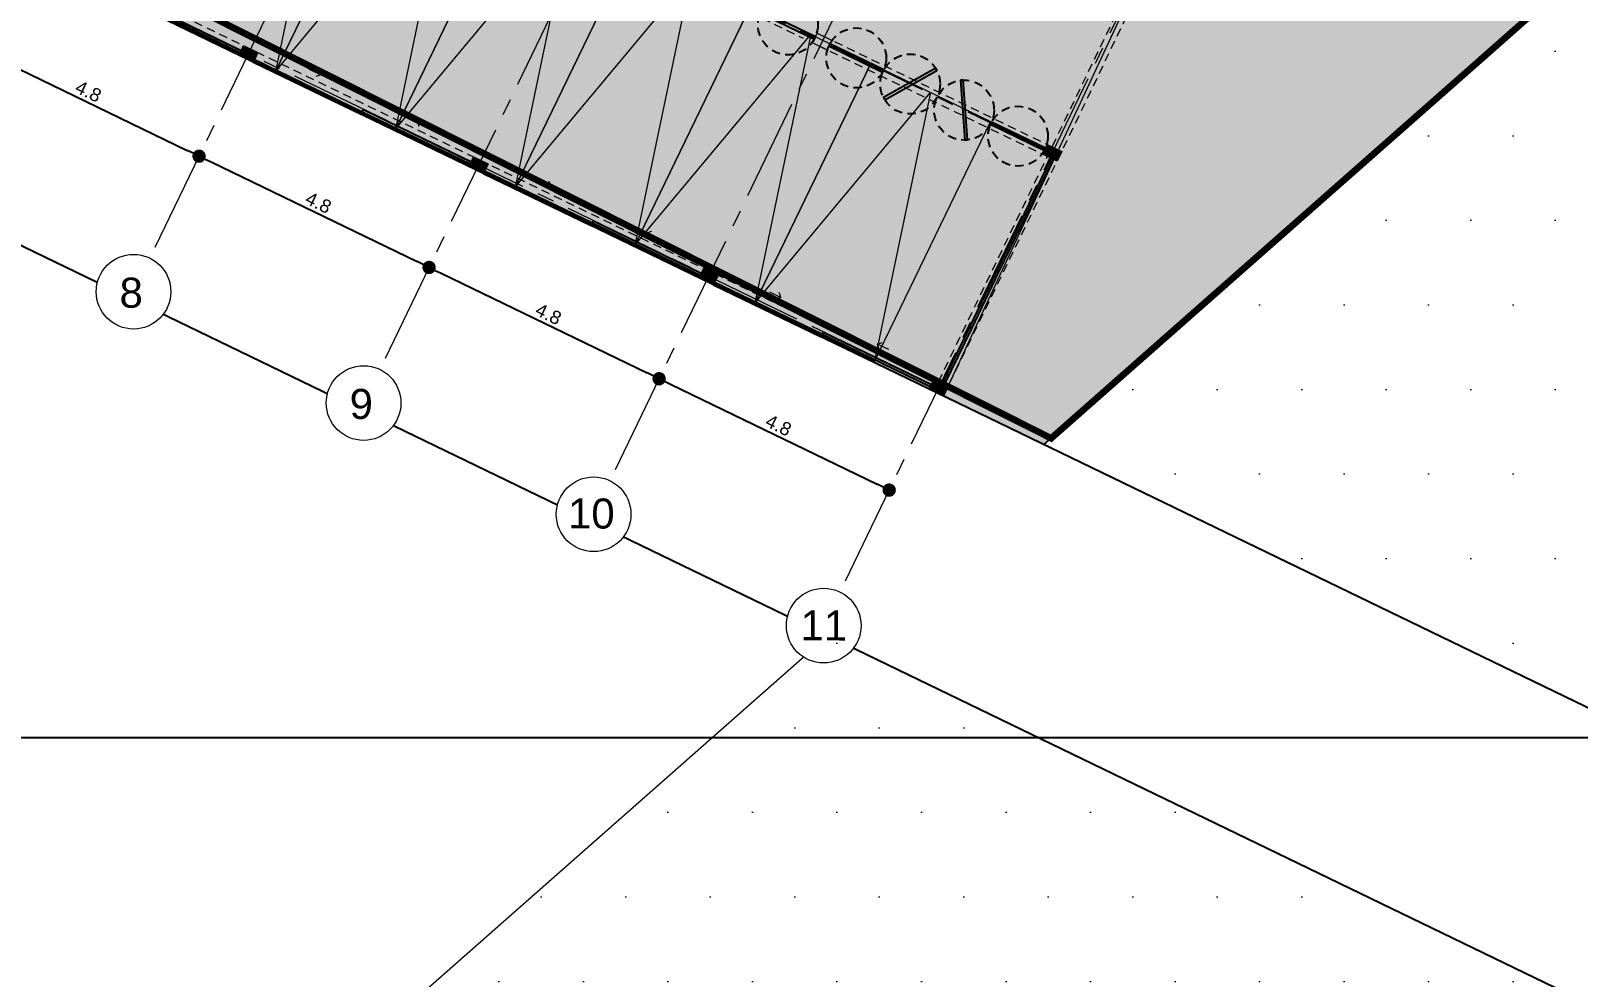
# Model space of a CAD drawing. Header units: metres. Extents: x -466 to 1322, y -1072 to 50.
# Drawn here: x 31.69 to 60.75, y -228.35 to -210.59 of the extents above; entities that cross this region are included whole.
import ezdxf

# ---------------------------------------------------------------- set-up
doc = ezdxf.new("R2010")
doc.units = ezdxf.units.M
doc.set_wipeout_variables(frame=1)
for name, pattern in [('B1 P BAJA$0$HIDDEN', [9.525, 6.35, -3.175]), ('CENTER2', [28.575, 19.05, -3.175, 3.175, -3.175]), ('Hidden 1_16_', [0.002381, 0.001587, -0.00079375]), ('OCULTA2', [0.3, 0.2, -0.1])]:
    doc.linetypes.add(name, pattern=pattern)
for name, color, linetype, lineweight in [('A - Hatch muros', 4, 'Continuous', 0), ('A - PISO', 1, 'Continuous', 0), ('A - PROY', 250, 'B1 P BAJA$0$HIDDEN', 0), ('A - TXT 100 -1', 2, 'Continuous', 0), ('A-COTAS', 41, 'Continuous', 0), ('A-EJES', 61, 'CENTER2', 0), ('A-MURO INT', 4, 'Continuous', 0), ('SITE-RIO', 141, 'Continuous', 0)]:
    doc.layers.add(name, color=color, linetype=linetype, lineweight=lineweight)
for name, color, linetype in [('A-PUERTA', 2, 'Continuous'), ('AKU_Poligono', 1, 'Continuous'), ('Poligono Fisico', 3, 'Continuous')]:
    doc.layers.add(name, color=color, linetype=linetype)
for name, color, linetype, lineweight, true_color in [('Hatch escaleras', 7, 'Continuous', 0, 0x78372d), ('Hatch Exterior', 7, 'Continuous', 0, 0xa99b89), ('Hatch Interior', 7, 'Continuous', 0, 0xaf6350), ('Hatch jardín', 7, 'Continuous', 0, 0x6c9a77)]:
    doc.layers.add(name, color=color, linetype=linetype, lineweight=lineweight, true_color=true_color)
doc.styles.get("Standard").update_dxf_attribs({"font": 'arial.ttf'})
doc.styles.add('Style-Arial', font='arial.ttf')
doc.dimstyles.new('ISO-25', dxfattribs={"dimscale": 0.1, "dimtxt": 2.5, "dimasz": 2.5, "dimexe": 1.25, "dimexo": 0.625, "dimtad": 1, "dimdsep": 46, "dimtxsty": 'Standard', "dimblk": 'DOT', "dimcen": 2.5, "dimadec": 0, "dimazin": 0, "dimtfac": 1, "dimtmove": 0, "dimatfit": 3, "dimfxl": 1, "dimarcsym": 0})
pattern_1 = [(0, (0, 258.928), (0.79375, 1.5875), [0, -1.5875])]

# ---------------------------------------------------------------- blocks, each defined once
blk = doc.blocks.new('_Dot')
at = {"color": 0, "linetype": 'ByBlock', "lineweight": -2}
blk.add_line((-0.5, 0), (-1, 0), dxfattribs=at)
at = {"color": 0, "linetype": 'ByBlock', "const_width": 0.5}
blk.add_lwpolyline([(-0.25, 0, 1), (0.25, 0, 1)], format="xyb", close=True, dxfattribs=at)
blk = doc.blocks.new('*D123')
at = {"layer": 'A-COTAS', "color": 0, "lineweight": -2, "transparency": 16777216}
for p, q in [((30.554, -210.797), (30.581, -210.741)), ((30.752, -210.962), (34.623, -212.834)), ((34.823, -212.995), (34.794, -213.055))]:
    blk.add_line(p, q, dxfattribs=at)
at = {"layer": 'Defpoints', "color": 0, "transparency": 16777216}
for p in [(30.527, -210.854), (34.849, -212.943), (34.85, -212.939)]:
    blk.add_point(p, dxfattribs=at)
at = {"layer": 'A-COTAS', "color": 0, "lineweight": -2, "transparency": 16777216, "xscale": 0.25, "yscale": 0.25, "zscale": 0.25}
for p, rotation in [((30.527, -210.854), 154.1983439835458), ((34.849, -212.943), 334.1983439835457)]:
    blk.add_blockref('_Dot', p, dxfattribs=dict(at, rotation=rotation))
at = {"layer": 'A-COTAS', "color": 0, "transparency": 16777216, "insert": (32.771, -211.727), "char_height": 0.25, "attachment_point": 5, "rotation": 334.1983}
blk.add_mtext('4.8', dxfattribs=at)
blk = doc.blocks.new('*D124')
at = {"layer": 'A-COTAS', "color": 0, "lineweight": -2, "transparency": 16777216}
for p, q in [((34.823, -212.995), (34.794, -213.055)), ((35.074, -213.052), (38.945, -214.923)), ((39.143, -215.088), (39.116, -215.145))]:
    blk.add_line(p, q, dxfattribs=at)
at = {"layer": 'Defpoints', "color": 0, "transparency": 16777216}
for p in [(34.85, -212.939), (39.17, -215.032), (39.17, -215.032)]:
    blk.add_point(p, dxfattribs=at)
at = {"layer": 'A-COTAS', "color": 0, "lineweight": -2, "transparency": 16777216, "xscale": 0.25, "yscale": 0.25, "zscale": 0.25}
for p, rotation in [((34.849, -212.943), 154.1983439835458), ((39.17, -215.032), 334.1983439835457)]:
    blk.add_blockref('_Dot', p, dxfattribs=dict(at, rotation=rotation))
at = {"layer": 'A-COTAS', "color": 0, "transparency": 16777216, "insert": (37.092, -213.816), "char_height": 0.25, "attachment_point": 5, "rotation": 334.1983}
blk.add_mtext('4.8', dxfattribs=at)
blk = doc.blocks.new('*D114')
at = {"layer": 'A-COTAS', "color": 0, "lineweight": -2, "transparency": 16777216}
for p, q in [((39.197, -214.976), (39.224, -214.92)), ((39.395, -215.141), (43.266, -217.013)), ((43.519, -217.065), (43.546, -217.009))]:
    blk.add_line(p, q, dxfattribs=at)
at = {"layer": 'Defpoints', "color": 0, "transparency": 16777216}
for p in [(39.17, -215.032), (43.491, -217.121), (43.491, -217.121)]:
    blk.add_point(p, dxfattribs=at)
at = {"layer": 'A-COTAS', "color": 0, "lineweight": -2, "transparency": 16777216, "xscale": 0.25, "yscale": 0.25, "zscale": 0.25}
for p, rotation in [((39.17, -215.032), 154.1983439835458), ((43.491, -217.121), 334.1983439835457)]:
    blk.add_blockref('_Dot', p, dxfattribs=dict(at, rotation=rotation))
at = {"layer": 'A-COTAS', "color": 0, "transparency": 16777216, "insert": (41.413, -215.906), "char_height": 0.25, "attachment_point": 5, "rotation": 334.1983}
blk.add_mtext('4.8', dxfattribs=at)
blk = doc.blocks.new('*D125')
at = {"layer": 'A-COTAS', "color": 0, "lineweight": -2, "transparency": 16777216}
for p, q in [((43.464, -217.178), (43.437, -217.234)), ((43.717, -217.23), (47.588, -219.102)), ((47.788, -219.263), (47.759, -219.323))]:
    blk.add_line(p, q, dxfattribs=at)
at = {"layer": 'Defpoints', "color": 0, "transparency": 16777216}
for p in [(43.491, -217.121), (47.813, -219.211), (47.815, -219.207)]:
    blk.add_point(p, dxfattribs=at)
at = {"layer": 'A-COTAS', "color": 0, "lineweight": -2, "transparency": 16777216, "xscale": 0.25, "yscale": 0.25, "zscale": 0.25}
for p, rotation in [((43.491, -217.121), 154.1983439835458), ((47.813, -219.211), 334.1983439835457)]:
    blk.add_blockref('_Dot', p, dxfattribs=dict(at, rotation=rotation))
at = {"layer": 'A-COTAS', "color": 0, "transparency": 16777216, "insert": (45.735, -217.995), "char_height": 0.25, "attachment_point": 5, "rotation": 334.1983}
blk.add_mtext('4.8', dxfattribs=at)

msp = doc.modelspace()

# ---------------------------------------------------------------- hatches: boundary and pattern name
at = {"layer": 'A - Hatch muros', "transparency": 33554687}
h = msp.add_hatch(color=256, dxfattribs=at)
h.dxf.hatch_style = 1
h.paths.add_polyline_path([(50.783, -212.723), (51.053, -212.854), (50.966, -213.034), (50.696, -212.903)])
h = msp.add_hatch(color=256, dxfattribs=at)
h.dxf.hatch_style = 1
h.paths.add_polyline_path([(48.65, -217.134), (48.92, -217.265), (48.833, -217.445), (48.563, -217.314)])
at = {"layer": 'A-MURO INT', "transparency": 33554687}
h = msp.add_hatch(color=256, dxfattribs=at)
h.dxf.hatch_style = 1
h.paths.add_polyline_path([(46.564, -210.767), (46.509, -210.879), (46.644, -210.944), (46.678, -210.875), (46.678, -210.875), (46.699, -210.832)])
h.paths.add_polyline_path([(46.596, -210.699), (46.564, -210.767), (46.699, -210.832), (46.731, -210.764)])
h.paths.add_polyline_path([(46.461, -210.634), (46.429, -210.701), (46.564, -210.767), (46.596, -210.699)])
h.paths.add_polyline_path([(46.429, -210.701), (46.374, -210.814), (46.509, -210.879), (46.564, -210.767)])
h.paths.add_polyline_path([(42.377, -208.742), (42.242, -208.677), (42.188, -208.79), (42.323, -208.855), (42.356, -208.786), (42.356, -208.786)])
h.paths.add_polyline_path([(42.41, -208.675), (42.275, -208.61), (42.242, -208.677), (42.377, -208.743)])
h.paths.add_polyline_path([(42.275, -208.61), (42.14, -208.544), (42.107, -208.612), (42.242, -208.677)])
h.paths.add_polyline_path([(42.242, -208.677), (42.107, -208.612), (42.053, -208.725), (42.188, -208.79)])
h.paths.add_polyline_path([(37.953, -206.521), (37.818, -206.455), (37.786, -206.523), (37.921, -206.588)])
h.paths.add_polyline_path([(37.921, -206.588), (37.786, -206.523), (37.731, -206.635), (37.866, -206.701)])
h.paths.add_polyline_path([(37.921, -206.588), (37.866, -206.701), (38.001, -206.766), (38.035, -206.697), (38.035, -206.697), (38.056, -206.653)])
h.paths.add_polyline_path([(38.088, -206.586), (37.953, -206.521), (37.921, -206.588), (38.056, -206.653)])
h.paths.add_polyline_path([(33.497, -204.366), (33.464, -204.434), (33.599, -204.499), (33.632, -204.431)])
h.paths.add_polyline_path([(33.599, -204.499), (33.464, -204.434), (33.41, -204.546), (33.545, -204.611)])
h.paths.add_polyline_path([(33.734, -204.564), (33.599, -204.499), (33.545, -204.611), (33.68, -204.677), (33.713, -204.608), (33.713, -204.608)])
h.paths.add_polyline_path([(33.632, -204.431), (33.599, -204.499), (33.734, -204.564), (33.767, -204.497)])
h.paths.add_polyline_path([(29.446, -202.407), (29.401, -202.386), (29.313, -202.566), (29.358, -202.587), (29.392, -202.518), (29.392, -202.518), (29.413, -202.475)])
h.paths.add_polyline_path([(29.401, -202.386), (29.311, -202.342), (29.223, -202.522), (29.313, -202.566)])
h.paths.add_polyline_path([(29.311, -202.342), (29.175, -202.277), (29.088, -202.457), (29.133, -202.479), (29.223, -202.522)])
h.paths.add_polyline_path([(29.223, -202.522), (29.133, -202.479), (27.001, -206.89), (27.091, -206.934)])
h.paths.add_polyline_path([(29.313, -202.566), (29.223, -202.522), (27.091, -206.934), (27.226, -206.999), (27.313, -206.819), (27.268, -206.797)])
h.paths.add_polyline_path([(29.175, -202.277), (24.899, -200.209), (22.679, -204.801), (22.859, -204.888), (24.992, -200.476), (29.088, -202.457)])
h.paths.add_polyline_path([(27.088, -206.71), (27.043, -206.688), (26.956, -206.868), (27.001, -206.89)])
h.paths.add_polyline_path([(22.766, -204.621), (22.721, -204.599), (22.634, -204.779), (22.679, -204.801)])
h.paths.add_polyline_path([(22.991, -204.73), (22.946, -204.708), (22.859, -204.888), (22.904, -204.91)])
h = msp.add_hatch(color=256, dxfattribs=at)
h.dxf.hatch_style = 1
h.paths.add_polyline_path([(35.686, -210.867), (35.609, -211.024), (35.88, -211.155), (35.956, -210.997)])
h.paths.add_polyline_path([(35.609, -211.024), (35.599, -211.047), (35.869, -211.177), (35.88, -211.155)])
h = msp.add_hatch(color=256, dxfattribs=at)
h.dxf.hatch_style = 1
h.paths.add_polyline_path([(40.007, -212.956), (39.931, -213.114), (40.201, -213.244), (40.277, -213.087)])
h.paths.add_polyline_path([(39.931, -213.114), (39.92, -213.136), (40.19, -213.267), (40.201, -213.244)])
h = msp.add_hatch(color=256, dxfattribs=at)
h.dxf.hatch_style = 1
h.paths.add_polyline_path([(44.329, -215.045), (44.252, -215.203), (44.522, -215.333), (44.599, -215.176)])
h.paths.add_polyline_path([(44.252, -215.203), (44.242, -215.225), (44.512, -215.356), (44.522, -215.333)])
at = {"layer": 'Hatch Exterior', "transparency": 33554687}
h = msp.add_hatch(color=256, dxfattribs=at)
h.dxf.hatch_style = 1
h.paths.add_polyline_path([(9.712, -198.532), (27.181, -206.977), (29.401, -202.386), (51.053, -212.854), (52.925, -208.982), (26.328, -196.124), (45.643, -181.728), (47.493, -186.155), (48.758, -189.189), (52.21, -197.455), (57.239, -199.368), (59.568, -194.48), (53.769, -196.783), (53.69, -196.749), (51.89, -192.149), (57.722, -189.833), (59.568, -194.48), (60.683, -192.14), (50.464, -166.41), (48.887, -167.586), (57.007, -188.031), (51.152, -190.357), (45.606, -176.392), (17.738, -197.164), (15.527, -194.197)])
h.paths.add_polyline_path([(14.62, -194.874), (9.712, -198.532), (9.915, -198.63), (14.739, -195.034)])
h.paths.add_polyline_path([(22.859, -204.888), (24.992, -200.476), (29.133, -202.479), (27.001, -206.89), (26.96, -206.86), (27.043, -206.688), (27.268, -206.797), (29.401, -202.386), (24.899, -200.209), (22.679, -204.801)], flags=17)
edge = h.paths.add_edge_path(flags=16)
edge.add_arc((19.72, -199.99), 0.7, 36.6996, 118.5178, ccw=False)
edge.add_line((20.281, -199.571), (21.644, -198.555))
edge.add_arc((19.72, -199.99), 2.4, -235.6793, 36.6996, ccw=False)
edge.add_line((18.367, -198.008), (19.386, -199.375))
at = {"layer": 'Hatch Interior', "transparency": 33554687}
h = msp.add_hatch(color=256, dxfattribs=at)
h.dxf.hatch_style = 1
h.paths.add_polyline_path([(8.291, -197.845), (48.887, -167.586), (57.007, -188.031), (51.152, -190.357), (45.606, -176.392), (17.738, -197.164), (15.527, -194.197), (9.712, -198.532)])
h.paths.add_polyline_path([(29.401, -202.386), (27.181, -206.977), (48.833, -217.445), (51.053, -212.854)])
h.paths.add_polyline_path([(51.89, -192.149), (57.711, -189.837), (59.568, -194.48), (53.769, -196.783), (53.69, -196.749)])
h.paths.add_polyline_path([(18.147, -194.365), (16.543, -195.56), (15.527, -194.197), (15.367, -194.317), (17.458, -197.123), (13.264, -200.249), (13.467, -200.347), (17.738, -197.164), (16.662, -195.721), (18.266, -194.525), (19.342, -195.969), (21.466, -194.385), (21.347, -194.225), (19.222, -195.808), (17.25, -193.162), (20.177, -190.981), (22.268, -193.787), (22.348, -193.728), (20.257, -190.921), (23.103, -188.8), (25.075, -191.446), (23.032, -192.972), (23.152, -193.132), (29.323, -188.529), (29.203, -188.369), (25.236, -191.326), (23.144, -188.52), (17.131, -193.002)])
h.paths.add_polyline_path([(46.605, -178.891), (51.655, -175.126), (51.732, -175.318), (46.847, -178.959), (48.165, -182.29), (53.648, -180.112), (53.722, -180.298), (48.239, -182.476), (51.271, -190.094), (56.754, -187.917), (56.563, -187.455), (56.749, -187.381), (57.007, -188.031), (51.152, -190.357), (43.733, -171.677), (28.482, -183.044), (27.959, -183.434), (8.494, -197.943), (8.291, -197.845), (48.887, -167.586), (49.155, -168.261), (48.969, -168.335), (48.797, -167.902), (43.899, -171.553), (45.609, -176.39)], flags=16)
h.paths.add_polyline_path([(53.69, -196.749), (53.769, -196.783), (59.568, -194.48), (58.53, -191.869), (55.557, -193.05), (55.631, -193.235), (58.605, -192.054), (59.494, -194.294), (55.66, -195.816), (55.521, -195.872), (53.825, -196.545), (52.935, -194.306)], flags=17)
h.paths.add_polyline_path([(55.079, -190.884), (55.2, -190.838), (55.248, -190.815)], flags=16)
h.paths.add_polyline_path([(57.514, -189.917), (57.722, -189.833), (57.165, -190.054)])
h.paths.add_polyline_path([(52.414, -191.941), (51.89, -192.149), (51.89, -192.149)], flags=16)
at = {"layer": 'Hatch jardín', "transparency": 33554687}
h = msp.add_hatch(color=256, dxfattribs=at)
h.dxf.hatch_style = 1
h.paths.add_polyline_path([(48.833, -217.445), (59.568, -194.48), (60.683, -192.139), (65.813, -205.058), (50.721, -218.358)])
at = {"layer": 'SITE-RIO', "transparency": 33554687}
h = msp.add_hatch(dxfattribs=at)
h.set_pattern_fill('DOTS', color=256)
h.set_pattern_definition(pattern_1)
h.paths.add_polyline_path([(50.721, -218.358), (70.266, -227.807), (73.66, -224.816), (65.813, -205.058)])

# ---------------------------------------------------------------- linework, layer by layer
at = {"layer": 'A - PISO'}
for points in [[(36.211, -205.761), (38.462, -206.85), (36.285, -211.351), (34.035, -210.263)], [(38.462, -206.85), (40.712, -207.938), (38.536, -212.439), (36.285, -211.351)], [(40.712, -207.938), (42.963, -209.026), (40.787, -213.527), (38.536, -212.439)], [(42.963, -209.026), (45.214, -210.114), (43.038, -214.615), (40.787, -213.527)], [(45.214, -210.114), (47.465, -211.202), (45.288, -215.704), (43.038, -214.615)], [(47.465, -211.202), (49.715, -212.29), (47.539, -216.792), (45.288, -215.704)]]:
    msp.add_lwpolyline(points, close=True, dxfattribs=at)
for points in [[(34.035, -210.263), (37.336, -206.305), (36.285, -211.351)], [(36.285, -211.351), (39.587, -207.394), (38.536, -212.439)], [(38.536, -212.439), (41.838, -208.482), (40.787, -213.527)], [(40.787, -213.527), (44.089, -209.57), (43.038, -214.615)], [(43.038, -214.615), (46.339, -210.658), (45.288, -215.704)], [(45.288, -215.704), (48.59, -211.746), (47.539, -216.792)]]:
    msp.add_lwpolyline(points, dxfattribs=at)
at = {"layer": 'A - PROY', "color": 250, "linetype": 'Hidden 1_16_', "ltscale": 100}
for points in [[(41.693, -208.55), (46.194, -210.727)], [(46.551, -210.677), (50.783, -212.723)], [(46.464, -210.857), (50.696, -212.903)]]:
    msp.add_lwpolyline(points, dxfattribs=at)
at = {"layer": 'A - PROY', "color": 250, "linetype": 'Continuous', "ltscale": 100}
for points in [[(36.92, -211.313), (37.135, -211.417)], [(37.135, -211.417), (37.045, -211.449)], [(37.135, -211.417), (37.104, -211.327)], [(38.945, -212.293), (39.036, -212.261)], [(39.161, -212.397), (38.945, -212.293)], [(38.945, -212.293), (38.977, -212.383)], [(41.241, -213.402), (41.457, -213.507)], [(41.457, -213.507), (41.366, -213.538)], [(41.457, -213.507), (41.425, -213.416)], [(43.267, -214.382), (43.357, -214.35)], [(43.482, -214.486), (43.267, -214.382)], [(43.267, -214.382), (43.298, -214.472)], [(45.563, -215.492), (45.778, -215.596)], [(45.778, -215.596), (45.688, -215.627)], [(45.778, -215.596), (45.747, -215.505)], [(47.588, -216.471), (47.679, -216.44)], [(47.804, -216.575), (47.588, -216.471)], [(47.588, -216.471), (47.62, -216.561)]]:
    msp.add_lwpolyline(points, dxfattribs=at)
at = {"layer": 'A-EJES', "ltscale": 0.1}
msp.add_line((51.009, -212.944), (8.798, -192.536), dxfattribs=at)
at = {"layer": 'A-MURO INT'}
for points in [[(46.461, -210.634), (46.731, -210.764), (46.644, -210.944), (46.374, -210.814), (46.461, -210.634)], [(35.686, -210.867), (35.956, -210.997), (35.869, -211.177), (35.599, -211.047), (35.686, -210.867)], [(50.783, -212.723), (51.053, -212.854), (50.966, -213.034), (50.696, -212.903), (50.783, -212.723)], [(40.007, -212.956), (40.277, -213.087), (40.19, -213.267), (39.92, -213.136), (40.007, -212.956)], [(44.329, -215.045), (44.599, -215.176), (44.512, -215.356), (44.242, -215.225), (44.329, -215.045)], [(48.65, -217.134), (48.92, -217.265), (48.833, -217.445), (48.563, -217.314), (48.65, -217.134)]]:
    msp.add_lwpolyline(points, dxfattribs=at)
at = {"layer": 'A-PUERTA'}
for points in [[(35.619, -211.004), (33.594, -210.024), (33.615, -209.981), (35.64, -210.961)], [(45.395, -210.256), (46.407, -210.745), (46.428, -210.702), (45.415, -210.213)], [(46.678, -210.875), (47.69, -211.365), (47.711, -211.322), (46.698, -210.832)], [(35.869, -211.177), (37.894, -212.157), (37.915, -212.114), (35.89, -211.134)], [(47.728, -211.884), (48.71, -211.335), (48.687, -211.294), (47.704, -211.842)], [(49.155, -211.519), (49.237, -212.641), (49.285, -212.638), (49.203, -211.516)], [(39.941, -213.093), (37.915, -212.114), (37.936, -212.07), (39.962, -213.05)], [(49.716, -212.345), (50.729, -212.835), (50.75, -212.791), (49.737, -212.302)], [(50.387, -214.059), (50.898, -213.001), (50.853, -212.979), (50.342, -214.037)], [(40.19, -213.267), (42.216, -214.246), (42.237, -214.203), (40.211, -213.224)], [(44.262, -215.182), (42.237, -214.203), (42.258, -214.16), (44.283, -215.139)], [(49.875, -215.117), (50.387, -214.059), (50.342, -214.037), (49.83, -215.095)], [(44.512, -215.356), (46.537, -216.335), (46.558, -216.292), (44.532, -215.313)], [(49.364, -216.175), (49.875, -215.117), (49.83, -215.095), (49.319, -216.153)], [(48.853, -217.232), (49.364, -216.175), (49.319, -216.153), (48.808, -217.211)], [(48.584, -217.271), (46.558, -216.292), (46.579, -216.249), (48.605, -217.228)]]:
    msp.add_lwpolyline(points, close=True, dxfattribs=at)
at = {"layer": 'A-PUERTA', "color": 250, "linetype": 'Hidden 1_16_', "ltscale": 100}
for centre in [(45.911, -210.479), (47.194, -211.099), (48.207, -211.589), (49.22, -212.078), (50.233, -212.568)]:
    msp.add_circle(centre, 0.562, dxfattribs=at)
at = {"layer": 'AKU_Poligono'}
for points in [[(75.937, -230.548), (-122.47, -134.628)], [(78.666, -237.422), (-122.091, -140.365)]]:
    msp.add_lwpolyline(points, dxfattribs=at)
at = {"layer": 'Hatch jardín'}
msp.add_lwpolyline([(48.833, -217.445), (59.568, -194.48), (60.683, -192.139), (65.813, -205.058), (50.721, -218.358), (48.833, -217.445)], dxfattribs=at)
at = {"layer": 'SITE-RIO'}
for p, q in [((50.721, -218.358), (65.813, -205.058)), ((-11.133, -272.866), (46.652, -221.944))]:
    msp.add_line(p, q, dxfattribs=at)

# ---------------------------------------------------------------- dimensions: what is measured, and where the dimension line sits
at = {"layer": 'A-COTAS'}
for base, p1, p2, picture, middle in [((34.849, -212.943), (30.527, -210.854), (34.85, -212.939), '*D123', (32.771, -211.727)), ((39.17, -215.032), (34.85, -212.939), (39.17, -215.032), '*D124', (37.092, -213.816)), ((43.491, -217.121), (39.17, -215.032), (43.491, -217.121), '*D114', (41.413, -215.906)), ((47.813, -219.211), (43.491, -217.121), (47.815, -219.207), '*D125', (45.735, -217.995))]:
    dim = msp.add_linear_dim(base=base, p1=p1, p2=p2, angle=334.1983, dimstyle='ISO-25', override={"dimtmove": 1}, dxfattribs=at)
    dim.commit()
    dim.dimension.update_dxf_attribs({"geometry": picture, "text_midpoint": middle})

# ---------------------------------------------------------------- next in the draw order: wipeouts: each hides what was drawn before it
for points in [[(34.256, -215.78), (34.273, -215.739), (34.287, -215.698), (34.299, -215.655), (34.308, -215.612), (34.315, -215.568), (34.319, -215.525), (34.319, -215.481), (34.318, -215.437), (34.313, -215.393), (34.306, -215.349), (34.296, -215.306), (34.283, -215.264), (34.268, -215.223), (34.25, -215.183), (34.229, -215.144), (34.207, -215.106), (34.182, -215.07), (34.154, -215.035), (34.125, -215.002), (34.093, -214.972), (34.06, -214.943), (34.025, -214.916), (33.988, -214.892), (33.95, -214.87), (33.911, -214.85), (33.87, -214.833), (33.828, -214.818), (33.786, -214.807), (33.743, -214.797), (33.699, -214.791), (33.656, -214.787), (33.612, -214.786), (33.567, -214.788), (33.524, -214.793), (33.48, -214.8), (33.437, -214.81), (33.395, -214.823), (33.354, -214.838), (33.314, -214.856), (33.275, -214.876), (33.237, -214.899), (33.201, -214.924), (33.166, -214.952), (33.133, -214.981), (33.103, -215.012), (33.074, -215.046), (33.047, -215.081), (33.023, -215.118), (33.001, -215.156), (32.981, -215.195), (32.964, -215.236), (32.949, -215.277), (32.938, -215.32), (32.928, -215.363), (32.922, -215.406), (32.918, -215.45), (32.917, -215.494), (32.919, -215.538), (32.924, -215.582), (32.931, -215.626), (32.941, -215.668), (32.954, -215.711), (32.969, -215.752), (32.987, -215.792), (33.007, -215.831), (33.03, -215.869), (33.055, -215.905), (33.083, -215.94), (33.112, -215.972), (33.143, -216.003), (33.177, -216.032), (33.212, -216.059), (33.248, -216.083), (33.287, -216.105), (33.326, -216.125), (33.367, -216.142), (33.408, -216.156), (33.451, -216.168), (33.494, -216.177), (33.537, -216.184), (33.581, -216.188), (33.625, -216.188), (33.669, -216.187), (33.713, -216.182), (33.756, -216.175), (33.799, -216.165), (33.842, -216.152), (33.883, -216.137), (33.923, -216.119), (33.962, -216.098), (34, -216.076), (34.036, -216.051), (34.071, -216.023), (34.103, -215.994), (34.134, -215.962), (34.163, -215.929), (34.19, -215.894), (34.214, -215.857), (34.236, -215.819)], [(38.577, -217.869), (38.594, -217.828), (38.609, -217.787), (38.621, -217.744), (38.63, -217.701), (38.636, -217.658), (38.64, -217.614), (38.641, -217.57), (38.639, -217.526), (38.635, -217.482), (38.627, -217.439), (38.617, -217.396), (38.605, -217.353), (38.589, -217.312), (38.571, -217.272), (38.551, -217.233), (38.528, -217.195), (38.503, -217.159), (38.476, -217.124), (38.446, -217.092), (38.415, -217.061), (38.381, -217.032), (38.346, -217.005), (38.31, -216.981), (38.272, -216.959), (38.232, -216.939), (38.192, -216.922), (38.15, -216.908), (38.108, -216.896), (38.064, -216.887), (38.021, -216.88), (37.977, -216.876), (37.933, -216.876), (37.889, -216.877), (37.845, -216.882), (37.802, -216.889), (37.759, -216.899), (37.717, -216.912), (37.675, -216.927), (37.635, -216.945), (37.596, -216.966), (37.558, -216.988), (37.522, -217.013), (37.488, -217.041), (37.455, -217.07), (37.424, -217.102), (37.395, -217.135), (37.369, -217.17), (37.344, -217.207), (37.322, -217.245), (37.303, -217.284), (37.285, -217.325), (37.271, -217.366), (37.259, -217.409), (37.25, -217.452), (37.243, -217.496), (37.24, -217.539), (37.239, -217.583), (37.241, -217.627), (37.245, -217.671), (37.252, -217.715), (37.262, -217.758), (37.275, -217.8), (37.29, -217.841), (37.308, -217.881), (37.329, -217.92), (37.352, -217.958), (37.377, -217.994), (37.404, -218.029), (37.433, -218.062), (37.465, -218.092), (37.498, -218.121), (37.533, -218.148), (37.57, -218.172), (37.608, -218.194), (37.648, -218.214), (37.688, -218.231), (37.73, -218.246), (37.772, -218.257), (37.815, -218.267), (37.859, -218.273), (37.903, -218.277), (37.947, -218.278), (37.991, -218.276), (38.035, -218.271), (38.078, -218.264), (38.121, -218.254), (38.163, -218.241), (38.204, -218.226), (38.245, -218.208), (38.284, -218.188), (38.321, -218.165), (38.357, -218.14), (38.392, -218.112), (38.425, -218.083), (38.456, -218.052), (38.484, -218.018), (38.511, -217.983), (38.535, -217.946), (38.558, -217.908)], [(42.899, -219.958), (42.916, -219.918), (42.93, -219.876), (42.942, -219.834), (42.951, -219.79), (42.958, -219.747), (42.961, -219.703), (42.962, -219.659), (42.961, -219.615), (42.956, -219.571), (42.949, -219.528), (42.939, -219.485), (42.926, -219.443), (42.911, -219.401), (42.893, -219.361), (42.872, -219.322), (42.85, -219.284), (42.824, -219.248), (42.797, -219.214), (42.768, -219.181), (42.736, -219.15), (42.703, -219.121), (42.668, -219.095), (42.631, -219.07), (42.593, -219.048), (42.554, -219.029), (42.513, -219.011), (42.471, -218.997), (42.429, -218.985), (42.386, -218.976), (42.342, -218.969), (42.298, -218.966), (42.254, -218.965), (42.21, -218.967), (42.167, -218.971), (42.123, -218.978), (42.08, -218.988), (42.038, -219.001), (41.997, -219.017), (41.957, -219.034), (41.918, -219.055), (41.88, -219.078), (41.844, -219.103), (41.809, -219.13), (41.776, -219.159), (41.746, -219.191), (41.717, -219.224), (41.69, -219.259), (41.666, -219.296), (41.644, -219.334), (41.624, -219.374), (41.607, -219.414), (41.592, -219.456), (41.581, -219.498), (41.571, -219.541), (41.565, -219.585), (41.561, -219.629), (41.56, -219.673), (41.562, -219.717), (41.567, -219.761), (41.574, -219.804), (41.584, -219.847), (41.597, -219.889), (41.612, -219.93), (41.63, -219.971), (41.65, -220.01), (41.673, -220.047), (41.698, -220.084), (41.725, -220.118), (41.755, -220.151), (41.786, -220.182), (41.82, -220.21), (41.855, -220.237), (41.891, -220.261), (41.93, -220.284), (41.969, -220.303), (42.01, -220.32), (42.051, -220.335), (42.094, -220.347), (42.137, -220.356), (42.18, -220.362), (42.224, -220.366), (42.268, -220.367), (42.312, -220.365), (42.356, -220.361), (42.399, -220.353), (42.442, -220.343), (42.484, -220.331), (42.526, -220.315), (42.566, -220.297), (42.605, -220.277), (42.643, -220.254), (42.679, -220.229), (42.714, -220.202), (42.746, -220.172), (42.777, -220.141), (42.806, -220.107), (42.833, -220.072), (42.857, -220.036), (42.879, -219.998)], [(47.22, -222.047), (47.237, -222.007), (47.252, -221.965), (47.264, -221.923), (47.273, -221.88), (47.279, -221.836), (47.283, -221.792), (47.284, -221.748), (47.282, -221.704), (47.277, -221.66), (47.27, -221.617), (47.26, -221.574), (47.247, -221.532), (47.232, -221.491), (47.214, -221.45), (47.194, -221.411), (47.171, -221.374), (47.146, -221.337), (47.119, -221.303), (47.089, -221.27), (47.058, -221.239), (47.024, -221.211), (46.989, -221.184), (46.953, -221.159), (46.915, -221.137), (46.875, -221.118), (46.834, -221.101), (46.793, -221.086), (46.75, -221.074), (46.707, -221.065), (46.664, -221.059), (46.62, -221.055), (46.576, -221.054), (46.532, -221.056), (46.488, -221.06), (46.445, -221.068), (46.402, -221.078), (46.36, -221.09), (46.318, -221.106), (46.278, -221.124), (46.239, -221.144), (46.201, -221.167), (46.165, -221.192), (46.131, -221.219), (46.098, -221.249), (46.067, -221.28), (46.038, -221.313), (46.012, -221.349), (45.987, -221.385), (45.965, -221.423), (45.945, -221.463), (45.928, -221.503), (45.914, -221.545), (45.902, -221.587), (45.893, -221.63), (45.886, -221.674), (45.883, -221.718), (45.882, -221.762), (45.883, -221.806), (45.888, -221.85), (45.895, -221.893), (45.905, -221.936), (45.918, -221.978), (45.933, -222.02), (45.951, -222.06), (45.972, -222.099), (45.994, -222.137), (46.02, -222.173), (46.047, -222.207), (46.076, -222.24), (46.108, -222.271), (46.141, -222.3), (46.176, -222.326), (46.213, -222.351), (46.251, -222.373), (46.29, -222.392), (46.331, -222.409), (46.373, -222.424), (46.415, -222.436), (46.458, -222.445), (46.502, -222.452), (46.546, -222.455), (46.59, -222.456), (46.634, -222.454), (46.677, -222.45), (46.721, -222.442), (46.764, -222.432), (46.806, -222.42), (46.847, -222.404), (46.888, -222.387), (46.927, -222.366), (46.964, -222.343), (47, -222.318), (47.035, -222.291), (47.068, -222.261), (47.099, -222.23), (47.127, -222.197), (47.154, -222.162), (47.178, -222.125), (47.2, -222.087)]]:
    msp.add_wipeout(points).dxf.layer = 'Hatch escaleras'

# ---------------------------------------------------------------- next in the draw order: hatches: boundary and pattern name
at = {"layer": 'SITE-RIO', "transparency": 33554687}
h = msp.add_hatch(dxfattribs=at)
h.set_pattern_fill('DOTS', color=256)
h.set_pattern_definition(pattern_1)
h.paths.add_polyline_path([(66.197, -231.393), (46.652, -221.944), (-11.133, -272.866), (2.098, -287.88)])

# ---------------------------------------------------------------- next in the draw order: linework, layer by layer
msp.add_lwpolyline([(-3.086, -161.589), (88.557, -161.589), (88.557, -223.859), (-3.086, -223.859)], close=True)
at = {"layer": 'A - PROY', "color": 250, "linetype": 'Hidden 1_16_', "ltscale": 100}
for points in [[(8.675, -197.808), (48.74, -217.178), (52.657, -209.075)], [(8.494, -197.943), (48.833, -217.445), (52.837, -209.162)]]:
    msp.add_lwpolyline(points, dxfattribs=at)
at = {"layer": 'A - TXT 100 -1'}
for centre in [(33.618, -215.487), (37.94, -217.577), (42.261, -219.666), (46.583, -221.755)]:
    msp.add_circle(centre, 0.701, dxfattribs=at)
at = {"layer": 'A-EJES', "ltscale": 0.1}
for p, q in [((48.652, -217.245), (4.37, -195.837)), ((39.825, -202.649), (33.934, -214.834)), ((44.147, -204.738), (38.256, -216.923)), ((48.468, -206.828), (42.577, -219.012)), ((52.789, -208.917), (46.899, -221.101))]:
    msp.add_line(p, q, dxfattribs=at)
at = {"layer": 'Poligono Fisico', "color": 5, "linetype": 'OCULTA2', "const_width": 0.125}
msp.add_lwpolyline([(50.856, -218.239), (9.06, -197.271), (50.464, -166.41), (65.813, -205.058)], close=True, dxfattribs=at)

# ---------------------------------------------------------------- next in the draw order: texts
at = {"layer": 'A - TXT 100 -1', "style": 'Style-Arial'}
for s, height, p in [('8', 0.564, (33.354, -215.786)), ('9', 0.564, (37.676, -217.875)), ('10', 0.5637, (41.779, -219.93)), ('11', 0.5637, (46.145, -222.031))]:
    msp.add_text(s, height=height, rotation=359.7227, dxfattribs=at).set_placement(p)

doc.saveas('drawing.dxf')
